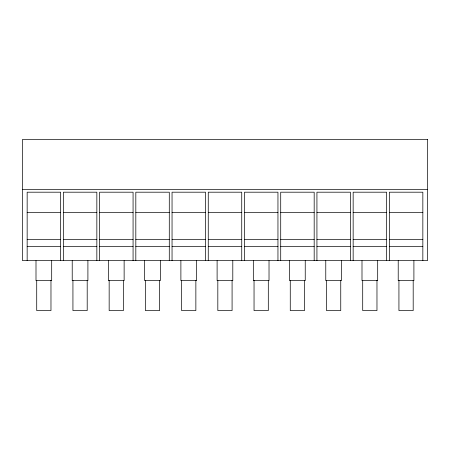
<?xml version="1.0" encoding="UTF-8"?>
<svg xmlns="http://www.w3.org/2000/svg" width="450" height="450" viewBox="0 0 450 450"><rect width="100%" height="100%" fill="white"/><g stroke="black" fill="none" stroke-linecap="round" stroke-linejoin="round"><path stroke-width="0.67" d="M22.5 189.343L427.5 189.343M27.157 212.546L60.626 212.546M63.377 212.546L96.846 212.546M99.602 212.546L133.071 212.546M135.821 212.546L169.29 212.546M172.046 212.546L205.515 212.546M208.266 212.546L241.734 212.546M244.485 212.546L277.954 212.546M280.71 212.546L314.179 212.546M316.929 212.546L350.398 212.546M353.154 212.546L386.623 212.546M389.374 212.546L422.843 212.546M27.157 239.546L60.626 239.546M63.377 239.546L96.846 239.546M99.602 239.546L133.071 239.546M135.821 239.546L169.29 239.546M172.046 239.546L205.515 239.546M208.266 239.546L241.734 239.546M244.485 239.546L277.954 239.546M280.71 239.546L314.179 239.546M316.929 239.546L350.398 239.546M353.154 239.546L386.623 239.546M389.374 239.546L422.843 239.546M27.157 246.392L60.626 246.392M63.377 246.392L96.846 246.392M99.602 246.392L133.071 246.392M135.821 246.392L169.29 246.392M172.046 246.392L205.515 246.392M208.266 246.392L241.734 246.392M244.485 246.392L277.954 246.392M280.71 246.392L314.179 246.392M316.929 246.392L350.398 246.392M353.154 246.392L386.623 246.392M389.374 246.392L422.843 246.392M422.843 260.657L422.843 192.195L389.374 192.195L389.374 260.657M413.904 260.657L413.904 280.626L398.216 280.626L398.216 260.657M413.19 280.344L413.19 310.573L398.931 310.573L398.931 280.344M386.623 260.657L386.623 192.195L353.154 192.195L353.154 260.657M377.685 260.657L377.685 280.626L361.997 280.626L361.997 260.657M376.971 280.344L376.971 310.573L362.706 310.573L362.706 280.344M350.398 260.657L350.398 192.195L316.929 192.195L316.929 260.657M341.46 260.657L341.46 280.626L325.772 280.626L325.772 260.657M340.751 280.344L340.751 310.573L326.486 310.573L326.486 280.344M314.179 260.657L314.179 192.195L280.71 192.195L280.71 260.657M305.241 260.657L305.241 280.626L289.553 280.626L289.553 260.657M304.526 280.344L304.526 310.573L290.267 310.573L290.267 280.344M277.954 260.657L277.954 192.195L244.485 192.195L244.485 260.657M269.021 260.657L269.021 280.626L253.328 280.626L253.328 260.657M268.307 280.344L268.307 310.573L254.042 310.573L254.042 280.344M241.734 260.657L241.734 192.195L208.266 192.195L208.266 260.657M232.796 260.657L232.796 280.626L217.108 280.626L217.108 260.657M232.082 280.344L232.082 310.573L217.822 310.573L217.822 280.344M205.515 260.657L205.515 192.195L172.046 192.195L172.046 260.657M196.577 260.657L196.577 280.626L180.889 280.626L180.889 260.657M195.862 280.344L195.862 310.573L181.597 310.573L181.597 280.344M169.29 260.657L169.29 192.195L135.821 192.195L135.821 260.657M160.352 260.657L160.352 280.626L144.664 280.626L144.664 260.657M159.638 280.344L159.638 310.573L145.378 310.573L145.378 280.344M133.071 260.657L133.071 192.195L99.602 192.195L99.602 260.657M124.133 260.657L124.133 280.626L108.444 280.626L108.444 260.657M123.418 280.344L123.418 310.573L109.159 310.573L109.159 280.344M96.846 260.657L96.846 192.195L63.377 192.195L63.377 260.657M87.907 260.657L87.907 280.626L72.219 280.626L72.219 260.657M87.199 280.344L87.199 310.573L72.934 310.573L72.934 280.344M60.626 260.657L60.626 192.195L27.157 192.195L27.157 260.657M51.688 260.657L51.688 280.626L36 280.626L36 260.657M50.974 280.344L50.974 310.573L36.714 310.573L36.714 280.344M427.5 139.427L22.5 139.427L22.5 260.657L427.5 260.657L427.5 139.427"/></g></svg>
